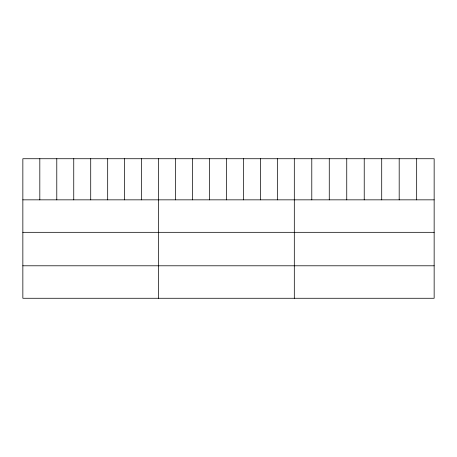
<?xml version="1.0" encoding="UTF-8"?>
<svg xmlns="http://www.w3.org/2000/svg" width="457" height="457" viewBox="0 0 457 457"><rect width="100%" height="100%" fill="white"/><g stroke="black" fill="none" stroke-linecap="round" stroke-linejoin="round"><path stroke-width="0.69" d="M434.15 199.84L434.15 298.272L22.85 298.272L22.85 158.728L434.15 158.728L434.15 199.84L22.85 199.84M22.85 232.322L434.15 232.322M22.85 265.791L434.15 265.791M416.67 158.728L416.67 199.84M399.19 158.728L399.19 199.84M381.709 158.728L381.709 199.84M364.229 158.728L364.229 199.84M346.749 158.728L346.749 199.84M329.269 158.728L329.269 199.84M311.788 158.728L311.788 199.84M294.308 158.728L294.308 298.272M277.342 158.728L277.342 199.84M260.376 158.728L260.376 199.84M243.41 158.728L243.41 199.84M226.444 158.728L226.444 199.84M209.477 158.728L209.477 199.84M192.511 158.728L192.511 199.84M175.545 158.728L175.545 199.84M158.579 158.728L158.579 298.272M141.613 158.728L141.613 199.84M124.647 158.728L124.647 199.84M107.681 158.728L107.681 199.84M90.715 158.728L90.715 199.84M73.748 158.728L73.748 199.84M56.782 158.728L56.782 199.84M39.816 158.728L39.816 199.84"/></g></svg>
